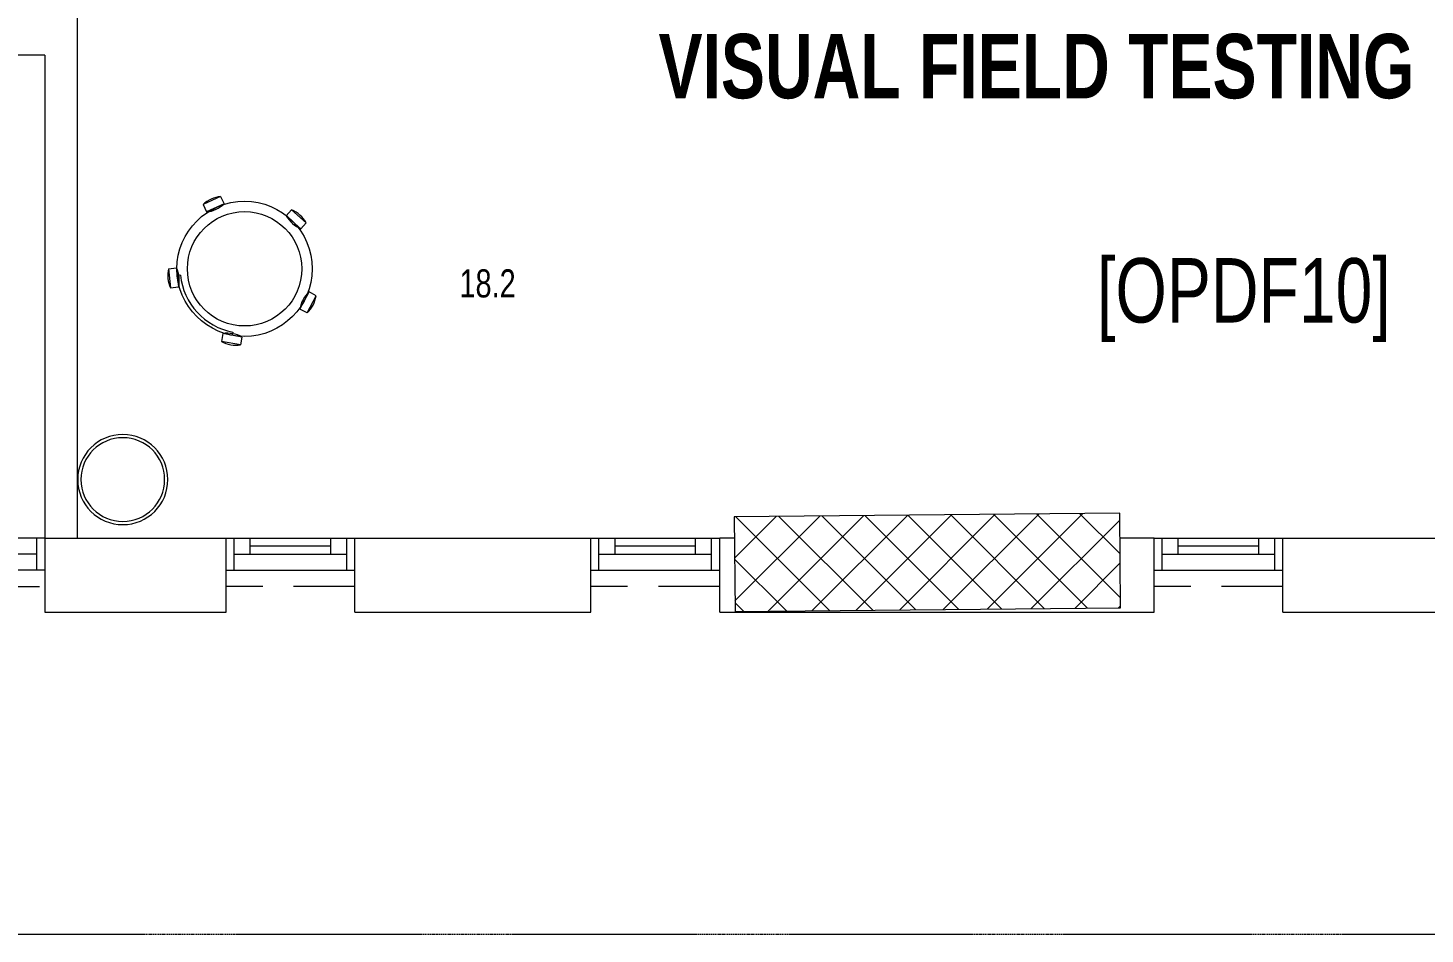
# Model space of a CAD drawing. Header units: millimetres. Extents: x -2143172 to 5255, y -610845 to 279739.
# Drawn here: x -1259113 to -1254777, y -33765 to -30950 of the extents above; entities that cross this region are included whole.
import ezdxf

# ---------------------------------------------------------------- set-up
doc = ezdxf.new("R2010")
doc.units = ezdxf.units.MM
doc.header["$LTSCALE"] = 30
doc.linetypes.add('HIDDEN', pattern=[9.525, 6.35, -3.175])
doc.linetypes.add('HIDDEN2', pattern=[0.1875, 0.125, -0.0625])
doc.layers.get('0').update_dxf_attribs({"lineweight": 5})
for name, color, linetype, lineweight in [('72_EGR_BASE_TEXT', 7, 'Continuous', 5), ('72_EGR_EQP_TAG', 142, 'Continuous', 5), ('Aluminum', 7, 'Continuous', 5), ('C-HYDR-CTCH', 6, 'Continuous', 5), ('Hatch', 252, 'Continuous', 5), ('LOADING', 163, 'Continuous', 5), ('NEW Wall', 166, 'Continuous', 5), ('Proj', 7, 'HIDDEN2', 5), ('Structure', 20, 'Continuous', 5), ('Walls', 32, 'Continuous', 5)]:
    doc.layers.add(name, color=color, linetype=linetype, lineweight=lineweight)
doc.styles.add('X3G_ENTITY_257CFD', font='swisscl.ttf', dxfattribs={"height": 200})
doc.styles.add('X3G_ENTITY_9EC9', font='swisscl.ttf', dxfattribs={"height": 0.2})
doc.styles.add('X3G_ENTITY_9F38', font='swisscl.ttf', dxfattribs={"height": 0.2})

# ---------------------------------------------------------------- blocks, each defined once
blk = doc.blocks.new('A$C47696aed')
at = {"layer": 'Hatch'}
h = blk.add_hatch(dxfattribs=at)
h.set_pattern_fill('ANSI37', color=256, scale=30)
h.paths.add_polyline_path([(50952.7, 21917.9), (50348.7, 21909.7), (50352.6, 21621.3), (50956.6, 21629.5)])
h.paths.add_polyline_path([(43791.9, 21910.1), (43208.4, 21904.7), (43188.5, 21613.3), (43772, 21618.7)])
h.paths.add_polyline_path([(29414.9, 21902.8), (28815.8, 21898.7), (28810.1, 21605.6), (29409.2, 21609.7)])
h.paths.add_polyline_path([(36600.2, 21904.9), (35999, 21897.4), (35990.7, 21611.8), (36591.9, 21619.3)])
h.paths.add_polyline_path([(22195.7, 21912), (21589.3, 21890.2), (21603.8, 21597.6), (22210.2, 21619.5)])
h.paths.add_polyline_path([(15459.1, 21901.7), (14237.2, 21925.6), (14230.7, 21629.5), (15452.7, 21605.5)])
h.paths.add_polyline_path([(15473.2, 14701.6), (14258.2, 14685.8), (14244.7, 14393.4), (15459.7, 14409.1)])
h.paths.add_polyline_path([(15447.1, 7508.4), (14244, 7492.4), (14238.3, 7199.4), (15441.4, 7215.3)])
h.paths.add_polyline_path([(15465.6, 309.7), (14269, 298.3), (14271.8, 3.8), (15468.5, 15.2)])
h.paths.add_polyline_path([(7830.6, 311.8), (7227.1, 308.1), (7237.7, 22.6), (7841.3, 26.3)])
h.paths.add_polyline_path([(7815.2, 7509.8), (7218.4, 7511.4), (7218.2, 7210.2), (7815.1, 7208.6)])
h.paths.add_polyline_path([(7825.1, 14699.4), (7205.8, 14700.6), (7195.2, 14397.6), (7814.5, 14396.4)])
h.paths.add_polyline_path([(7801.7, 21878.7), (7201.1, 21893.2), (7197.5, 21603.6), (7798.1, 21589.1)])
h.paths.add_polyline_path([(602.6, 21876.9), (0, 21899.6), (1.9, 21611.2), (604.5, 21588.5)])
h.paths.add_polyline_path([(610.4, 7498.6), (8.3, 7491.6), (11.7, 7200), (613.7, 7206.9)])
h.paths.add_polyline_path([(627.9, 303.9), (29.5, 302.9), (34.3, 2.3), (632.7, 3.3)])
h.paths.add_polyline_path([(22214.6, 317.2), (21608.9, 304.3), (21614.6, 3.1), (22220.3, 16)])
h.paths.add_polyline_path([(22208.1, 7509.7), (21613.7, 7492.1), (21615.8, 7195.5), (22210.2, 7213.1)])
h.paths.add_polyline_path([(22199.3, 14717.7), (21600.4, 14710), (21604.4, 14409.9), (22203.4, 14417.6)])
h.paths.add_polyline_path([(29399.7, 14702.4), (28797.7, 14707.1), (28802, 14415), (29403.9, 14410.3)])
h.paths.add_polyline_path([(29403.4, 7519.8), (28799.6, 7502.2), (28813, 7202.1), (29413.1, 7223.2)])
h.paths.add_polyline_path([(29419.5, 303.8), (28815.7, 310.4), (28813.3, 24.7), (29417.2, 18.1)])
h.paths.add_polyline_path([(36618, 314.2), (36020.7, 299.7), (36029.7, 0), (36627, 14.6)])
h.paths.add_polyline_path([(36610.7, 7502.6), (36009.5, 7504.5), (36010.6, 7207.3), (36611.9, 7205.4)])
h.paths.add_polyline_path([(36574.3, 14706.4), (35993.4, 14711.1), (36013.1, 14421.3), (36594, 14416.6)])
h.paths.add_polyline_path([(43777.6, 14705.7), (43180, 14719.4), (43182, 14427.5), (43779.6, 14413.8)])
h.paths.add_polyline_path([(43778.6, 7507.1), (43210.2, 7499.5), (43212, 7205.4), (43780.5, 7213)])
h.paths.add_polyline_path([(43815.7, 310), (43210.4, 307.3), (43211.8, 2.8), (43817, 5.4)])
h.paths.add_polyline_path([(50989.9, 309.5), (50401.9, 325.5), (50388.7, 18.3), (50976.7, 2.3)])
h.paths.add_polyline_path([(50974.1, 7508.9), (50370.9, 7510), (50368.9, 7213.4), (50972.2, 7212.3)])
at = {"layer": 'C-HYDR-CTCH', "color": 4, "flags": 128}
blk.add_lwpolyline([(14271.8, 3.8), (15468.5, 15.2), (15465.6, 309.7), (14269, 298.3), (14271.8, 3.8)], dxfattribs=at)
blk = doc.blocks.new('WM00001-P')
blk.add_circle((0, 0), 0.14)
at = {"color": 8}
blk.add_circle((0, 0), 0.13, dxfattribs=at)
blk = doc.blocks.new('HF10037B-P')
at = {"color": 0}
for p, q in [((0.2459, 0.134), (0.1859, 0.134)), ((0.1859, 0.134), (0.1859, 0.109)), ((0.2459, 0.134), (0.2459, 0.109)), ((0.2459, 0.109), (0.1859, 0.109)), ((0, 0), (-0.0142, -0.0583)), ((0, 0), (0.0243, -0.0059)), ((0.0243, -0.0059), (0.01, -0.0642)), ((0.4069, -0.0417), (0.4165, -0.0387)), ((0.4071, -0.0094), (0.431, -0.0018)), ((0.4071, -0.0094), (0.4255, -0.0665)), ((0.431, -0.0018), (0.4493, -0.0589)), ((-0.0142, -0.0583), (0.01, -0.0642)), ((0.4255, -0.0665), (0.4493, -0.0589)), ((0.0524, -0.2725), (0.0674, -0.2525)), ((0.0674, -0.2525), (0.1154, -0.2885)), ((0.3125, -0.2897), (0.362, -0.2558)), ((0.3761, -0.2764), (0.362, -0.2558)), ((0.0524, -0.2725), (0.1004, -0.3085)), ((0.1004, -0.3085), (0.1154, -0.2885)), ((0.3266, -0.3103), (0.3125, -0.2897)), ((0.3266, -0.3103), (0.3761, -0.2764)), ((0.3267, -0.268), (0.3323, -0.2763))]:
    blk.add_line(p, q, dxfattribs=at)
for radius in [0.21, 0.1775]:
    blk.add_circle((0.2161, -0.1014), radius, dxfattribs=at)
for centre, radius, start, end in [((0.2159, 0.0465), 0.0925, 71.0754, 108.9246), ((0.2159, 0.1965), 0.0925, 251.0754, 288.9246), ((0.0779, -0.0499), 0.0925, 147.3419, 185.1912), ((-0.0678, -0.0143), 0.0925, 327.3419, 5.1912), ((0.2161, -0.1014), 0.2, 303.6037, 17.3657), ((0.4996, -0.0113), 0.0925, 178.8412, 216.6904), ((0.3568, -0.057), 0.0925, 358.8412, 36.6904), ((0.0389, -0.3404), 0.0925, 34.1875, 72.0368), ((0.3867, -0.3449), 0.0925, 105.5121, 143.3614), ((0.1289, -0.2205), 0.0925, 214.1875, 252.0368), ((0.3019, -0.2212), 0.0925, 285.5121, 323.3614)]:
    blk.add_arc(centre, radius, start, end, dxfattribs=at)

msp = doc.modelspace()

# ---------------------------------------------------------------- linework, layer by layer
at = {"layer": 'Aluminum', "color": 6}
for p, q in [((-1259060.9, -32534.7), (-1260010.9, -32534.7)), ((-1259085.9, -32634.7), (-1259085.9, -32534.7)), ((-1259085.9, -32584.7), (-1259985.9, -32584.7)), ((-1259060.9, -32634.7), (-1260010.9, -32634.7))]:
    msp.add_line(p, q, dxfattribs=at)
at = {"layer": 'Aluminum'}
for p, q in [((-1258498.5, -32534.7, 0), (-1258098.5, -32534.7, 0)), ((-1258473.5, -32634.7, 0), (-1258473.5, -32534.7, 0)), ((-1258423.5, -32584.7, 0), (-1258423.5, -32534.7, 0)), ((-1258173.5, -32559.7, 0), (-1258423.5, -32559.7, 0)), ((-1258173.5, -32584.7, 0), (-1258173.5, -32534.7, 0)), ((-1258123.5, -32634.7, 0), (-1258123.5, -32534.7, 0)), ((-1257366.1, -32534.7, 0), (-1256966.1, -32534.7, 0)), ((-1257341.1, -32634.7, 0), (-1257341.1, -32534.7, 0)), ((-1257291.1, -32584.7, 0), (-1257291.1, -32534.7, 0)), ((-1257041.1, -32559.7, 0), (-1257291.1, -32559.7, 0)), ((-1257041.1, -32584.7, 0), (-1257041.1, -32534.7, 0)), ((-1256991.1, -32634.7, 0), (-1256991.1, -32534.7, 0)), ((-1255617.7, -32534.7, 0), (-1255217.7, -32534.7, 0)), ((-1255592.7, -32634.7, 0), (-1255592.7, -32534.7, 0)), ((-1255542.7, -32584.7, 0), (-1255542.7, -32534.7, 0)), ((-1255292.7, -32559.7, 0), (-1255542.7, -32559.7, 0)), ((-1255292.7, -32584.7, 0), (-1255292.7, -32534.7, 0)), ((-1255242.7, -32634.7, 0), (-1255242.7, -32534.7, 0)), ((-1258473.5, -32584.7, 0), (-1258123.5, -32584.7, 0)), ((-1257341.1, -32584.7, 0), (-1256991.1, -32584.7, 0)), ((-1255592.7, -32584.7, 0), (-1255242.7, -32584.7, 0)), ((-1258498.5, -32634.7, 0), (-1258098.5, -32634.7, 0)), ((-1257366.1, -32634.7, 0), (-1256966.1, -32634.7, 0)), ((-1255617.7, -32634.7, 0), (-1255217.7, -32634.7, 0))]:
    msp.add_line(p, q, dxfattribs=at)
at = {"layer": 'NEW Wall', "color": 5}
for p, q in [((-1258960.9, -30464.7), (-1258960.9, -32534.7)), ((-1259060.9, -31034.7), (-1259060.9, -32534.7))]:
    msp.add_line(p, q, dxfattribs=at)
at = {"layer": 'Proj', "color": 6, "linetype": 'HIDDEN', "ltscale": 0.7}
msp.add_line((-1260010.9, -32684.7), (-1259060.9, -32684.7), dxfattribs=at)
at = {"layer": 'Proj', "linetype": 'HIDDEN'}
for p, q in [((-1258098.5, -32684.7, 0), (-1258498.5, -32684.7, 0)), ((-1256966.1, -32684.7, 0), (-1257366.1, -32684.7, 0)), ((-1255217.7, -32684.7, 0), (-1255617.7, -32684.7, 0))]:
    msp.add_line(p, q, dxfattribs=at)
at = {"layer": 'Proj', "elevation": 0}
msp.add_lwpolyline([(-1220760.9, -9864.7), (-1272180.9, -9864.7), (-1272180.9, -33764.7), (-1220760.9, -33764.7)], dxfattribs=at)
at = {"layer": 'Proj', "linetype": 'HIDDEN', "ltscale": 3}
msp.add_lwpolyline([(-1220760.9, -9864.7), (-1272180.9, -9864.7), (-1272180.9, -33764.7), (-1220760.9, -33764.7)], dxfattribs=at)
at = {"layer": 'Walls'}
for p, q in [((-1259060.9, -31034.7), (-1259400.9, -31034.7)), ((-1259060.9, -32534.7), (-1258430.9, -32534.7)), ((-1259060.9, -32534.7), (-1259060.9, -32764.7, 0)), ((-1258498.5, -32764.7, 0), (-1258498.5, -32534.7, 0)), ((-1258098.5, -32534.7, 0), (-1257366.1, -32534.7, 0)), ((-1258098.5, -32764.7, 0), (-1258098.5, -32534.7, 0)), ((-1257410.9, -32534.7), (-1257366.1, -32534.7, 0)), ((-1257366.1, -32764.7, 0), (-1257366.1, -32534.7, 0)), ((-1256966.1, -32764.7, 0), (-1256966.1, -32534.7, 0)), ((-1256920.6, -32534.7, 0), (-1256966.1, -32534.7, 0)), ((-1255617.7, -32534.7, 0), (-1255723.8, -32534.7, 0)), ((-1255617.7, -32764.7, 0), (-1255617.7, -32534.7, 0)), ((-1255217.7, -32534.7, 0), (-1254730.9, -32534.7)), ((-1255217.7, -32764.7, 0), (-1255217.7, -32534.7, 0)), ((-1259060.9, -32764.7, 0), (-1258498.5, -32764.7, 0)), ((-1258098.5, -32764.7, 0), (-1257366.1, -32764.7, 0)), ((-1256966.1, -32764.7, 0), (-1255617.7, -32764.7, 0)), ((-1255217.7, -32764.7, 0), (-1254730.9, -32764.7))]:
    msp.add_line(p, q, dxfattribs=at)

# ---------------------------------------------------------------- block references
at = {"layer": 'LOADING', "extrusion": (-2.79672e-08, 3.6788e-07, -1), "xscale": -1000.000000000001, "yscale": 1000.000000000001, "zscale": 999.999999999999, "rotation": 117.971696169471}
msp.add_blockref('HF10037B-P', (1258250, -31555.2, 0.1), dxfattribs=at)
at = {"layer": 'LOADING', "extrusion": (-3.71182e-07, -7.42363e-07, -1), "xscale": 1000.000000000011, "yscale": 1000.000000000011, "zscale": 1000.000000000011, "rotation": 270.0000000024583}
msp.add_blockref('WM00001-P', (1258819, -32353.1, 0.6), dxfattribs=at)
at = {"layer": 'Structure', "color": 3}
msp.add_blockref('A$C47696aed', (-1271190.2, -32767, 0), dxfattribs=at)

# ---------------------------------------------------------------- texts
at = {"layer": '72_EGR_BASE_TEXT', "char_height": 200, "attachment_point": 2}
for s, insert, style in [('{\\fSwis721 LtCn BT|b1|i0|c0|p34;VISUAL FIELD TESTING}', (-1255983, -30968.9, 0), 'X3G_ENTITY_9EC9'), ('[OPDF10]', (-1255339.1, -31665.3, 0), 'X3G_ENTITY_9F38')]:
    msp.add_mtext(s, dxfattribs=dict(at, insert=insert, style=style))
at = {"layer": '72_EGR_EQP_TAG', "insert": (-1257686.7, -31700, -0.1), "char_height": 87.47, "attachment_point": 2, "style": 'X3G_ENTITY_257CFD'}
msp.add_mtext('18.2', dxfattribs=at)

doc.saveas('drawing.dxf')
